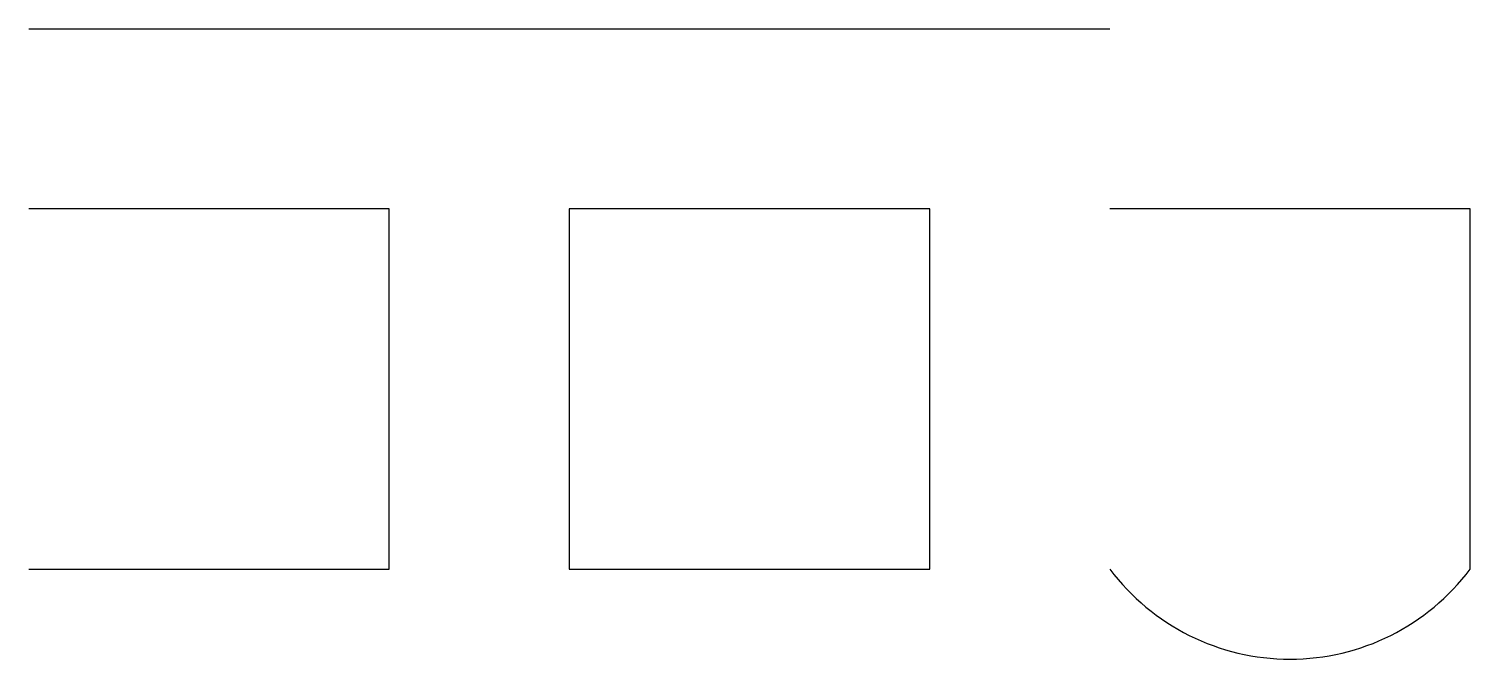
# Model space of a CAD drawing. Header units: metres. Extents: x 0 to 40, y -2.5 to 15.
import ezdxf

# ---------------------------------------------------------------- set-up
doc = ezdxf.new("R2010")
doc.units = ezdxf.units.M

msp = doc.modelspace()

# ---------------------------------------------------------------- linework, layer by layer
for points in [[(0, 0), (10, 0), (10, 10), (0, 10)], [(15, 0), (25, 0), (25, 10), (15, 10), (15, 0)]]:
    msp.add_lwpolyline(points)
msp.add_lwpolyline([(30, 0, 0.5), (40, 0), (40, 10), (30, 10)], format="xyb")
msp.add_polyline3d([(0, 15, 0), (10, 15, 5), (20, 15, 0), (30, 15, 5)])

doc.saveas('drawing.dxf')
